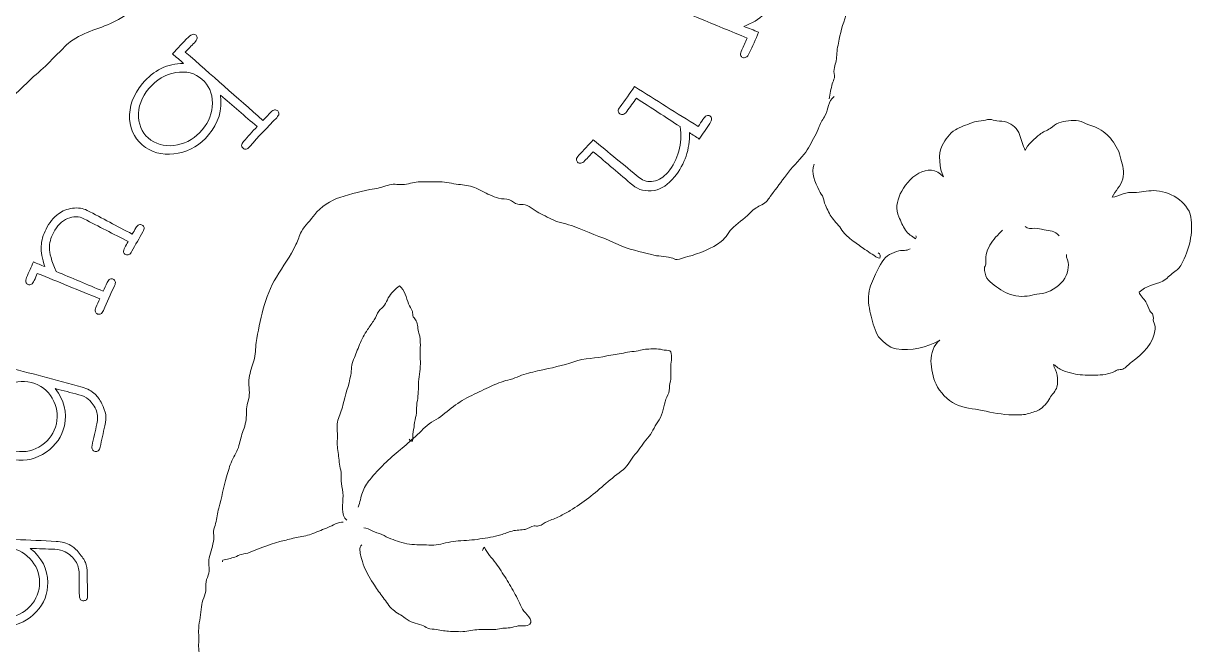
# Model space of a CAD drawing. Header units: millimetres. Extents: x 378.1 to 391.6, y -209.8 to -175.9.
# Drawn here: x 382.52 to 390.22, y -205.71 to -201.62 of the extents above; entities that cross this region are included whole.
import ezdxf

# ---------------------------------------------------------------- set-up
doc = ezdxf.new("R2010")
doc.units = ezdxf.units.MM
doc.header["$MEASUREMENT"] = 0
doc.layers.add('RightSide', color=7, linetype='Continuous', lineweight=0)

# ---------------------------------------------------------------- blocks, each defined once
blk = doc.blocks.new('Block_4')
at = {"layer": 'RightSide', "color": 18, "lineweight": 5, "true_color": 0x000000}
for points, knots in [([(386.6164, -201.3881), (386.7264, -201.4313), (386.8363, -201.4745), (386.9462, -201.5177), (386.895, -201.4231), (386.8845, -201.3351), (386.9147, -201.2463), (386.9405, -201.1704), (386.9868, -201.1128), (387.057, -201.0701), (387.1274, -201.0278), (387.2022, -201.0132), (387.2827, -201.0312), (387.3642, -201.0493), (387.4259, -201.0956), (387.4651, -201.1732), (387.504, -201.2512), (387.5093, -201.3358), (387.4796, -201.4239), (387.4434, -201.5306), (387.3685, -201.605), (387.2619, -201.6417), (387.2945, -201.6545), (387.327, -201.6673), (387.3596, -201.6801), (387.3399, -201.7265), (387.3193, -201.7728), (387.2976, -201.8186), (387.2911, -201.8325), (387.2839, -201.8416), (387.2763, -201.8455), (387.2688, -201.8496), (387.2615, -201.8497), (387.2546, -201.8467), (387.2473, -201.8433), (387.2429, -201.8379), (387.2411, -201.8297), (387.2397, -201.822), (387.2421, -201.811), (387.2487, -201.7972), (387.261, -201.7713), (387.2728, -201.7452), (387.2845, -201.7191), (387.0716, -201.6314), (386.8587, -201.5438), (386.6458, -201.4562), (386.6362, -201.4778), (386.6263, -201.4993), (386.6162, -201.5207), (386.6109, -201.532), (386.6046, -201.5391), (386.5976, -201.5421), (386.5904, -201.5448), (386.5833, -201.5448), (386.5761, -201.5414), (386.5691, -201.5383), (386.5644, -201.5334), (386.5622, -201.5263), (386.5599, -201.5194), (386.5615, -201.5103), (386.5667, -201.4991), (386.5841, -201.4624), (386.6006, -201.4254), (386.6164, -201.3881)], [0, 0, 0, 0, 1, 1, 1, 2, 2, 2, 3, 3, 3, 4, 4, 4, 5, 5, 5, 6, 6, 6, 7, 7, 7, 8, 8, 8, 9, 9, 9, 10, 10, 10, 11, 11, 11, 12, 12, 12, 13, 13, 13, 14, 14, 14, 15, 15, 15, 16, 16, 16, 17, 17, 17, 18, 18, 18, 19, 19, 19, 20, 20, 20, 21, 21, 21, 21]), ([(386.969, -202.3838), (386.9473, -202.3697), (386.9256, -202.3556), (386.9038, -202.3415), (386.9078, -202.4502), (386.8743, -202.5495), (386.8058, -202.6328), (386.7637, -202.684), (386.719, -202.7135), (386.6745, -202.7215), (386.6164, -202.7314), (386.5684, -202.7196), (386.5312, -202.6878), (386.4446, -202.6142), (386.358, -202.5405), (386.2714, -202.4669), (386.2532, -202.4867), (386.2347, -202.5064), (386.2159, -202.5259), (386.2059, -202.5362), (386.1969, -202.5419), (386.1888, -202.543), (386.1806, -202.5441), (386.1736, -202.5421), (386.1678, -202.5365), (386.162, -202.5314), (386.1599, -202.5249), (386.1604, -202.5173), (386.161, -202.5097), (386.1661, -202.5005), (386.176, -202.4903), (386.2083, -202.4569), (386.2397, -202.4229), (386.2702, -202.3885), (386.3719, -202.472), (386.4736, -202.5555), (386.5753, -202.639), (386.6019, -202.6611), (386.6328, -202.6685), (386.6683, -202.6618), (386.7038, -202.6548), (386.7351, -202.6351), (386.7616, -202.6032), (386.831, -202.5189), (386.8589, -202.4158), (386.8423, -202.3016), (386.7465, -202.2394), (386.6506, -202.1773), (386.5548, -202.1152), (386.5342, -202.1445), (386.5131, -202.1737), (386.4914, -202.2026), (386.4829, -202.214), (386.4747, -202.2203), (386.467, -202.2222), (386.4591, -202.224), (386.4522, -202.2228), (386.4455, -202.218), (386.4392, -202.2137), (386.436, -202.2077), (386.4355, -202.2), (386.435, -202.1923), (386.4389, -202.183), (386.4472, -202.172), (386.4801, -202.1281), (386.5118, -202.0836), (386.5422, -202.0387), (386.682, -202.1261), (386.8219, -202.2135), (386.9617, -202.3009), (386.972, -202.2856), (386.9822, -202.2703), (386.9923, -202.2549), (387.0006, -202.2418), (387.0091, -202.2337), (387.0167, -202.2305), (387.0248, -202.2273), (387.0318, -202.2279), (387.0389, -202.2319), (387.0452, -202.2357), (387.0491, -202.2416), (387.0497, -202.2501), (387.0505, -202.2586), (387.0464, -202.2691), (387.0378, -202.2824), (387.0155, -202.3165), (386.9925, -202.3502), (386.969, -202.3838)], [0, 0, 0, 0, 1, 1, 1, 2, 2, 2, 3, 3, 3, 4, 4, 4, 5, 5, 5, 6, 6, 6, 7, 7, 7, 8, 8, 8, 9, 9, 9, 10, 10, 10, 11, 11, 11, 12, 12, 12, 13, 13, 13, 14, 14, 14, 15, 15, 15, 16, 16, 16, 17, 17, 17, 18, 18, 18, 19, 19, 19, 20, 20, 20, 21, 21, 21, 22, 22, 22, 23, 23, 23, 24, 24, 24, 25, 25, 25, 26, 26, 26, 27, 27, 27, 28, 28, 28, 29, 29, 29, 29])]:
    blk.add_open_spline(points, degree=3, knots=knots, dxfattribs=at)
blk = doc.blocks.new('Block_5')
at = {"layer": 'RightSide', "color": 18, "lineweight": 5, "true_color": 0x000000}
for points, knots in [([(383.5741, -201.8854), (383.5498, -201.8645), (383.5254, -201.8436), (383.5011, -201.8227), (383.5353, -201.7859), (383.5701, -201.7496), (383.6056, -201.7135), (383.6167, -201.7021), (383.6268, -201.696), (383.635, -201.6946), (383.6433, -201.6932), (383.6506, -201.6952), (383.6564, -201.7007), (383.6617, -201.706), (383.6642, -201.7126), (383.6631, -201.7206), (383.6621, -201.7285), (383.6561, -201.7385), (383.6451, -201.7495), (383.6251, -201.7698), (383.6054, -201.7901), (383.5858, -201.8107), (383.756, -201.9607), (383.9263, -202.1108), (384.0965, -202.2609), (384.1135, -202.2431), (384.1307, -202.2254), (384.1481, -202.2078), (384.1576, -202.1978), (384.1661, -202.1927), (384.1738, -202.1919), (384.1816, -202.1912), (384.188, -202.1934), (384.194, -202.1988), (384.1996, -202.2039), (384.2022, -202.2104), (384.2018, -202.2177), (384.2014, -202.2253), (384.1967, -202.2336), (384.1871, -202.2433), (384.1258, -202.3055), (384.0668, -202.369), (384.0101, -202.4337), (384.0015, -202.4433), (383.9934, -202.4489), (383.9863, -202.4501), (383.9788, -202.4511), (383.9719, -202.4494), (383.9657, -202.4444), (383.9593, -202.4396), (383.9562, -202.4332), (383.9562, -202.426), (383.9561, -202.4188), (383.9602, -202.4102), (383.969, -202.4004), (383.9981, -202.3672), (384.0278, -202.3342), (384.0581, -202.3017), (383.9777, -202.2325), (383.8973, -202.1634), (383.8168, -202.0942), (383.8306, -202.1921), (383.8047, -202.2777), (383.7392, -202.3561), (383.6847, -202.4213), (383.6193, -202.4611), (383.5393, -202.4771), (383.4593, -202.4928), (383.3877, -202.4812), (383.3244, -202.4384), (383.2611, -202.3955), (383.2249, -202.334), (383.2193, -202.2523), (383.2143, -202.1709), (383.2421, -202.0915), (383.3038, -202.0178), (383.3765, -201.9311), (383.4688, -201.8861), (383.5741, -201.8854)], [0, 0, 0, 0, 1, 1, 1, 2, 2, 2, 3, 3, 3, 4, 4, 4, 5, 5, 5, 6, 6, 6, 7, 7, 7, 8, 8, 8, 9, 9, 9, 10, 10, 10, 11, 11, 11, 12, 12, 12, 13, 13, 13, 14, 14, 14, 15, 15, 15, 16, 16, 16, 17, 17, 17, 18, 18, 18, 19, 19, 19, 20, 20, 20, 21, 21, 21, 22, 22, 22, 23, 23, 23, 24, 24, 24, 25, 25, 25, 26, 26, 26, 26]), ([(383.6952, -201.9896), (383.649, -201.95), (383.592, -201.9346), (383.5232, -201.9462), (383.4542, -201.9575), (383.3946, -201.9929), (383.3457, -202.0512), (383.2969, -202.1096), (383.2743, -202.173), (383.2781, -202.2393), (383.2816, -202.3056), (383.3097, -202.3558), (383.3598, -202.3905), (383.41, -202.4253), (383.4678, -202.4351), (383.5334, -202.422), (383.5989, -202.4089), (383.6528, -202.3764), (383.6973, -202.3228), (383.7419, -202.2694), (383.7641, -202.2115), (383.7636, -202.1466), (383.7635, -202.0818), (383.7412, -202.0291), (383.6952, -201.9896)], [0, 0, 0, 0, 1, 1, 1, 2, 2, 2, 3, 3, 3, 4, 4, 4, 5, 5, 5, 6, 6, 6, 7, 7, 7, 8, 8, 8, 8]), ([(382.5862, -203.1927), (382.611, -203.2031), (382.6358, -203.2135), (382.6606, -203.224), (382.6432, -203.1715), (382.6355, -203.1263), (382.6371, -203.0896), (382.6387, -203.053), (382.6494, -203.0151), (382.6691, -202.9766), (382.6903, -202.9349), (382.7181, -202.9012), (382.7518, -202.8753), (382.7761, -202.8571), (382.8068, -202.8452), (382.8436, -202.8397), (382.8804, -202.8341), (382.9123, -202.839), (382.9396, -202.8533), (383.0385, -202.9055), (383.1374, -202.9577), (383.2363, -203.0099), (383.2441, -202.9962), (383.2519, -202.9826), (383.2598, -202.9691), (383.2665, -202.9578), (383.2734, -202.9508), (383.2806, -202.9479), (383.2881, -202.9455), (383.2949, -202.9461), (383.302, -202.9499), (383.3088, -202.9535), (383.3127, -202.9593), (383.3143, -202.9664), (383.3159, -202.9739), (383.3134, -202.9831), (383.3067, -202.9944), (383.2819, -203.0369), (383.2578, -203.0796), (383.2345, -203.1227), (383.2282, -203.1346), (383.2214, -203.1421), (383.2141, -203.1447), (383.2069, -203.1474), (383.1999, -203.1471), (383.193, -203.1437), (383.1858, -203.1402), (383.1813, -203.1347), (383.1795, -203.1276), (383.178, -203.1206), (383.1804, -203.1108), (383.1868, -203.0988), (383.1942, -203.0853), (383.2016, -203.0718), (383.2091, -203.0583), (383.1122, -203.0086), (383.0152, -202.9589), (382.9183, -202.9092), (382.8849, -202.8917), (382.8488, -202.8909), (382.811, -202.9066), (382.7728, -202.9222), (382.7413, -202.9536), (382.7175, -203.0003), (382.6994, -203.0359), (382.6907, -203.0699), (382.6909, -203.1019), (382.6912, -203.1339), (382.7052, -203.1858), (382.7356, -203.2555), (382.8386, -203.2988), (382.9416, -203.3421), (383.0446, -203.3854), (383.0531, -203.3665), (383.0618, -203.3477), (383.0706, -203.3289), (383.076, -203.3172), (383.0826, -203.3096), (383.0893, -203.3063), (383.0963, -203.3031), (383.1035, -203.3034), (383.1108, -203.3066), (383.1178, -203.3097), (383.1222, -203.3147), (383.1246, -203.3219), (383.1268, -203.3291), (383.1249, -203.3386), (383.1196, -203.3502), (383.0944, -203.4038), (383.0703, -203.4577), (383.0474, -203.5119), (383.0422, -203.5239), (383.0364, -203.5314), (383.0296, -203.5348), (383.0226, -203.538), (383.0156, -203.5384), (383.0085, -203.5357), (383.0009, -203.5331), (382.9962, -203.5279), (382.9935, -203.5209), (382.9913, -203.5141), (382.9925, -203.5046), (382.9976, -203.4924), (383.0057, -203.4734), (383.0139, -203.4545), (383.0222, -203.4355), (382.8853, -203.3798), (382.7484, -203.3241), (382.6116, -203.2683), (382.6048, -203.2838), (382.598, -203.2993), (382.5914, -203.3148), (382.586, -203.3278), (382.5793, -203.3365), (382.5724, -203.3402), (382.5653, -203.3442), (382.5579, -203.3443), (382.5504, -203.3417), (382.5433, -203.339), (382.5386, -203.3337), (382.5362, -203.3261), (382.5338, -203.3187), (382.5356, -203.3079), (382.5412, -203.2949), (382.5558, -203.2607), (382.5708, -203.2266), (382.5862, -203.1927)], [0, 0, 0, 0, 1, 1, 1, 2, 2, 2, 3, 3, 3, 4, 4, 4, 5, 5, 5, 6, 6, 6, 7, 7, 7, 8, 8, 8, 9, 9, 9, 10, 10, 10, 11, 11, 11, 12, 12, 12, 13, 13, 13, 14, 14, 14, 15, 15, 15, 16, 16, 16, 17, 17, 17, 18, 18, 18, 19, 19, 19, 20, 20, 20, 21, 21, 21, 22, 22, 22, 23, 23, 23, 24, 24, 24, 25, 25, 25, 26, 26, 26, 27, 27, 27, 28, 28, 28, 29, 29, 29, 30, 30, 30, 31, 31, 31, 32, 32, 32, 33, 33, 33, 34, 34, 34, 35, 35, 35, 36, 36, 36, 37, 37, 37, 38, 38, 38, 39, 39, 39, 40, 40, 40, 41, 41, 41, 42, 42, 42, 42]), ([(382.4166, -203.9463), (382.3849, -203.9381), (382.3532, -203.93), (382.3214, -203.9218), (382.3339, -203.8768), (382.347, -203.8319), (382.3608, -203.7872), (382.365, -203.7737), (382.3705, -203.7646), (382.3773, -203.7601), (382.384, -203.7556), (382.3912, -203.7545), (382.399, -203.7568), (382.4063, -203.759), (382.4115, -203.7637), (382.4146, -203.771), (382.4177, -203.7785), (382.4171, -203.7886), (382.4129, -203.8021), (382.4051, -203.8275), (382.3975, -203.8529), (382.3901, -203.8784), (382.5623, -203.9249), (382.7346, -203.9713), (382.9068, -204.0179), (382.9413, -204.027), (382.9699, -204.0428), (382.993, -204.0643), (383.0083, -204.0785), (383.0224, -204.0994), (383.036, -204.1263), (383.0495, -204.1532), (383.058, -204.1766), (383.0616, -204.1966), (383.0651, -204.2167), (383.0633, -204.2413), (383.0562, -204.2716), (383.0451, -204.3182), (383.0348, -204.3648), (383.0253, -204.4117), (383.0228, -204.4235), (383.0188, -204.4316), (383.0131, -204.4358), (383.007, -204.4399), (383.0004, -204.4414), (382.9923, -204.44), (382.9844, -204.4383), (382.9785, -204.4349), (382.9743, -204.4287), (382.9703, -204.4225), (382.9694, -204.4138), (382.9719, -204.4016), (382.9818, -204.3537), (382.9926, -204.3059), (383.0043, -204.2582), (383.0112, -204.229), (383.01, -204.2007), (383.0004, -204.1734), (382.9905, -204.146), (382.9732, -204.1208), (382.9473, -204.0974), (382.9323, -204.0841), (382.9117, -204.0739), (382.8849, -204.0671), (382.833, -204.0538), (382.7811, -204.0403), (382.7292, -204.027), (382.7895, -204.1036), (382.8091, -204.1838), (382.7894, -204.2719), (382.7734, -204.3436), (382.7345, -204.4002), (382.6708, -204.4445), (382.6074, -204.4886), (382.5378, -204.5063), (382.4615, -204.4949), (382.3852, -204.4835), (382.3246, -204.4456), (382.2811, -204.379), (382.2377, -204.3124), (382.2245, -204.2376), (382.2425, -204.1575), (382.2649, -204.0588), (382.3241, -203.9874), (382.4166, -203.9463)], [0, 0, 0, 0, 1, 1, 1, 2, 2, 2, 3, 3, 3, 4, 4, 4, 5, 5, 5, 6, 6, 6, 7, 7, 7, 8, 8, 8, 9, 9, 9, 10, 10, 10, 11, 11, 11, 12, 12, 12, 13, 13, 13, 14, 14, 14, 15, 15, 15, 16, 16, 16, 17, 17, 17, 18, 18, 18, 19, 19, 19, 20, 20, 20, 21, 21, 21, 22, 22, 22, 23, 23, 23, 24, 24, 24, 25, 25, 25, 26, 26, 26, 27, 27, 27, 28, 28, 28, 28]), ([(382.5729, -203.9866), (382.5119, -203.9708), (382.4542, -203.9799), (382.4, -204.0151), (382.3458, -204.0504), (382.3109, -204.1013), (382.2963, -204.1659), (382.2817, -204.2303), (382.2919, -204.2904), (382.3261, -204.3439), (382.3606, -204.3976), (382.4092, -204.4284), (382.471, -204.4386), (382.5333, -204.4487), (382.5896, -204.4351), (382.6406, -204.3994), (382.6918, -204.364), (382.7237, -204.3174), (382.7369, -204.2582), (382.7502, -204.199), (382.7416, -204.1442), (382.7103, -204.0907), (382.6794, -204.0377), (382.6339, -204.0024), (382.5729, -203.9866)], [0, 0, 0, 0, 1, 1, 1, 2, 2, 2, 3, 3, 3, 4, 4, 4, 5, 5, 5, 6, 6, 6, 7, 7, 7, 8, 8, 8, 8]), ([(382.2419, -205.0676), (382.2091, -205.0664), (382.1763, -205.0652), (382.1435, -205.064), (382.1453, -205.0178), (382.1477, -204.9716), (382.1508, -204.9254), (382.1517, -204.9114), (382.1551, -204.9016), (382.1605, -204.8957), (382.1661, -204.89), (382.1729, -204.8872), (382.181, -204.8879), (382.1886, -204.8885), (382.1947, -204.8919), (382.1995, -204.8983), (382.2041, -204.9048), (382.206, -204.9149), (382.2051, -204.9287), (382.2033, -204.955), (382.2018, -204.9812), (382.2004, -205.0074), (382.3791, -205.0158), (382.5577, -205.0242), (382.7364, -205.0326), (382.7721, -205.0344), (382.8037, -205.0433), (382.8311, -205.0592), (382.8493, -205.0698), (382.8681, -205.0867), (382.8873, -205.1101), (382.9067, -205.1331), (382.9204, -205.1542), (382.9285, -205.1727), (382.9367, -205.1914), (382.9408, -205.2159), (382.9405, -205.2467), (382.9404, -205.2942), (382.9411, -205.3418), (382.9426, -205.3893), (382.943, -205.4012), (382.9408, -205.41), (382.9362, -205.4153), (382.9312, -205.4206), (382.9249, -205.4236), (382.917, -205.4238), (382.9088, -205.4243), (382.902, -205.4219), (382.8968, -205.4167), (382.8914, -205.4115), (382.8887, -205.403), (382.8883, -205.3909), (382.887, -205.3421), (382.8864, -205.2935), (382.8868, -205.2448), (382.8869, -205.215), (382.879, -205.1878), (382.8634, -205.1633), (382.8478, -205.1386), (382.8248, -205.118), (382.7942, -205.101), (382.7767, -205.0914), (382.754, -205.086), (382.7263, -205.0849), (382.6727, -205.083), (382.619, -205.0811), (382.5653, -205.0791), (382.6419, -205.1404), (382.6794, -205.2141), (382.6805, -205.3038), (382.6813, -205.3767), (382.6564, -205.4404), (382.6045, -205.4969), (382.5527, -205.5536), (382.489, -205.5855), (382.412, -205.5906), (382.335, -205.5958), (382.267, -205.5719), (382.2094, -205.5164), (382.1519, -205.4608), (382.122, -205.3912), (382.1209, -205.3094), (382.12, -205.2086), (382.1612, -205.1269), (382.2419, -205.0676)], [0, 0, 0, 0, 1, 1, 1, 2, 2, 2, 3, 3, 3, 4, 4, 4, 5, 5, 5, 6, 6, 6, 7, 7, 7, 8, 8, 8, 9, 9, 9, 10, 10, 10, 11, 11, 11, 12, 12, 12, 13, 13, 13, 14, 14, 14, 15, 15, 15, 16, 16, 16, 17, 17, 17, 18, 18, 18, 19, 19, 19, 20, 20, 20, 21, 21, 21, 22, 22, 22, 23, 23, 23, 24, 24, 24, 25, 25, 25, 26, 26, 26, 27, 27, 27, 28, 28, 28, 28]), ([(382.4036, -205.0733), (382.3407, -205.0711), (382.2864, -205.0919), (382.2417, -205.1378), (382.1972, -205.1837), (382.1746, -205.2401), (382.1753, -205.3061), (382.1759, -205.3719), (382.1997, -205.4279), (382.2453, -205.4727), (382.2913, -205.5174), (382.3459, -205.5372), (382.4083, -205.5338), (382.4712, -205.5302), (382.5234, -205.5051), (382.5647, -205.4595), (382.6067, -205.4139), (382.6267, -205.3621), (382.6261, -205.3018), (382.6255, -205.2416), (382.6045, -205.1899), (382.5616, -205.145), (382.5192, -205.1001), (382.4668, -205.0757), (382.4036, -205.0733)], [0, 0, 0, 0, 1, 1, 1, 2, 2, 2, 3, 3, 3, 4, 4, 4, 5, 5, 5, 6, 6, 6, 7, 7, 7, 8, 8, 8, 8])]:
    blk.add_open_spline(points, degree=3, knots=knots, dxfattribs=at)

msp = doc.modelspace()

# ---------------------------------------------------------------- linework, layer by layer
at = {"layer": 'RightSide', "color": 18, "lineweight": 13, "true_color": 0x000000}
msp.add_lwpolyline([(383.8305, -205.1789)], dxfattribs=at)
for points, knots in [([(387.824, -202.1196), (387.8279, -202.0895), (387.8363, -202.0497), (387.8442, -202.0195), (387.8479, -202.0054), (387.8552, -201.9947), (387.8578, -201.9797), (387.8608, -201.962), (387.853, -201.9427), (387.8563, -201.9248), (387.8625, -201.891), (387.8728, -201.8677), (387.8737, -201.8316), (387.8745, -201.797), (387.8835, -201.7607), (387.8897, -201.7264), (387.9005, -201.6673), (387.922, -201.6069), (387.9418, -201.5489), (387.962, -201.4898), (387.9484, -201.4326), (387.96, -201.3718), (387.9713, -201.3129), (387.9854, -201.2502), (388.0059, -201.1932), (388.0278, -201.1325), (388.0556, -201.0665), (388.0705, -201.004), (388.0778, -200.9734), (388.0797, -200.9432), (388.0891, -200.9121), (388.098, -200.8825), (388.1049, -200.8489), (388.1055, -200.8169), (388.1068, -200.7539), (388.0907, -200.6749), (388.1043, -200.6139), (388.1125, -200.5771), (388.1221, -200.5538), (388.1216, -200.5147), (388.1212, -200.4803), (388.1188, -200.4455), (388.1254, -200.4118), (388.133, -200.3729), (388.1384, -200.3432), (388.1382, -200.302), (388.1381, -200.2673), (388.1347, -200.2317), (388.1419, -200.1977), (388.1709, -200.0605), (388.2095, -199.9237), (388.2338, -199.7871), (388.2423, -199.7391), (388.2451, -199.672), (388.2383, -199.6235), (388.2339, -199.5921), (388.2248, -199.5546), (388.2173, -199.5238), (388.2085, -199.4877), (388.2096, -199.4529), (388.203, -199.4159), (388.1918, -199.3536), (388.1701, -199.288), (388.1713, -199.2225), (388.1725, -199.1546), (388.1537, -199.091), (388.1547, -199.0236), (388.1557, -198.9579), (388.137, -198.8914), (388.1222, -198.8289), (388.1068, -198.7643), (388.0872, -198.6934), (388.0556, -198.6341), (388.0245, -198.5759), (388.0059, -198.5158), (387.9811, -198.4554), (387.9505, -198.3808), (387.9086, -198.3196), (387.8691, -198.2501), (387.8398, -198.1985), (387.8234, -198.1414), (387.7951, -198.0884), (387.7604, -198.0236), (387.7135, -197.9662), (387.6671, -197.9095), (387.6174, -197.8488), (387.5667, -197.7932), (387.509, -197.7365), (387.4793, -197.7074), (387.4584, -197.6666), (387.4272, -197.6411), (387.3994, -197.6183), (387.3709, -197.5987), (387.3445, -197.5721), (387.3149, -197.5423), (387.2858, -197.5158), (387.2535, -197.489), (387.2219, -197.4629), (387.1885, -197.4488), (387.159, -197.4196), (387.1333, -197.3943), (387.1094, -197.3806), (387.0799, -197.3621), (387.0391, -197.3366), (387.0065, -197.2981), (386.9638, -197.2736), (386.9116, -197.2437), (386.8527, -197.2364), (386.7979, -197.2129), (386.7335, -197.1853), (386.6706, -197.1919), (386.6003, -197.1918), (386.5412, -197.1916), (386.492, -197.1995), (386.4358, -197.2119), (386.3697, -197.2265), (386.3055, -197.2297), (386.2402, -197.2534), (386.173, -197.2777), (386.1158, -197.3174), (386.0555, -197.353), (386.0271, -197.3697), (385.9915, -197.3772), (385.9635, -197.3918), (385.9317, -197.4084), (385.9039, -197.4338), (385.8727, -197.4527), (385.8361, -197.4749), (385.7942, -197.4898), (385.7561, -197.506), (385.7264, -197.5186), (385.699, -197.5415), (385.6706, -197.5588), (385.6259, -197.5859), (385.5865, -197.6213), (385.5416, -197.6506), (385.5093, -197.6717), (385.478, -197.6858), (385.4423, -197.7002), (385.3705, -197.7293), (385.2913, -197.776), (385.2149, -197.7875), (385.1721, -197.794), (385.1387, -197.814), (385.0951, -197.8201), (385.0532, -197.8259), (385.0255, -197.831), (384.9826, -197.8242), (384.9103, -197.8128), (384.8361, -197.8138), (384.7639, -197.804), (384.7382, -197.8005), (384.7395, -197.7982), (384.716, -197.787), (384.6936, -197.7763), (384.67, -197.777), (384.6482, -197.7673), (384.6174, -197.7537), (384.5751, -197.7189), (384.5512, -197.6964), (384.5203, -197.6674), (384.4936, -197.6228), (384.4668, -197.5891), (384.442, -197.558), (384.4191, -197.5163), (384.4024, -197.4813), (384.3879, -197.4509), (384.3792, -197.4061), (384.3717, -197.3733), (384.3649, -197.3438), (384.3789, -197.3011), (384.3551, -197.2794), (384.349, -197.2878), (384.3478, -197.2971), (384.3514, -197.3075)], [0, 0, 0, 0, 1, 1, 1, 2, 2, 2, 3, 3, 3, 4, 4, 4, 5, 5, 5, 6, 6, 6, 7, 7, 7, 8, 8, 8, 9, 9, 9, 10, 10, 10, 11, 11, 11, 12, 12, 12, 13, 13, 13, 14, 14, 14, 15, 15, 15, 16, 16, 16, 17, 17, 17, 18, 18, 18, 19, 19, 19, 20, 20, 20, 21, 21, 21, 22, 22, 22, 23, 23, 23, 24, 24, 24, 25, 25, 25, 26, 26, 26, 27, 27, 27, 28, 28, 28, 29, 29, 29, 30, 30, 30, 31, 31, 31, 32, 32, 32, 33, 33, 33, 34, 34, 34, 35, 35, 35, 36, 36, 36, 37, 37, 37, 38, 38, 38, 39, 39, 39, 40, 40, 40, 41, 41, 41, 42, 42, 42, 43, 43, 43, 44, 44, 44, 45, 45, 45, 46, 46, 46, 47, 47, 47, 48, 48, 48, 49, 49, 49, 50, 50, 50, 51, 51, 51, 52, 52, 52, 53, 53, 53, 54, 54, 54, 55, 55, 55, 56, 56, 56, 57, 57, 57, 58, 58, 58, 58]), ([(381.3418, -205.3773), (381.2911, -205.3418), (381.3093, -205.2919), (381.3215, -205.245), (381.3268, -205.225), (381.3246, -205.2078), (381.325, -205.1871), (381.3256, -205.1615), (381.3357, -205.1448), (381.3403, -205.121), (381.3441, -205.1018), (381.3375, -205.082), (381.3409, -205.063), (381.3452, -205.039), (381.3577, -205.0229), (381.3587, -204.9969), (381.3608, -204.9453), (381.3807, -204.899), (381.3909, -204.849), (381.401, -204.7998), (381.4159, -204.7513), (381.4285, -204.7029), (381.4401, -204.6584), (381.4444, -204.6104), (381.457, -204.567), (381.4841, -204.4743), (381.4846, -204.3735), (381.49, -204.2762), (381.4915, -204.2488), (381.5032, -204.2294), (381.508, -204.2037), (381.5125, -204.1794), (381.5025, -204.1525), (381.5065, -204.1282), (381.5139, -204.0833), (381.5386, -204.048), (381.553, -204.0056), (381.5679, -203.9621), (381.5749, -203.9132), (381.5858, -203.8688), (381.5887, -203.8572), (381.5873, -203.8441), (381.5912, -203.8327), (381.5961, -203.8183), (381.6072, -203.8104), (381.6132, -203.7965), (381.6244, -203.7706), (381.6246, -203.7417), (381.631, -203.714), (381.6419, -203.6667), (381.6618, -203.6218), (381.6729, -203.5753), (381.6786, -203.5514), (381.6789, -203.5263), (381.6868, -203.5018), (381.6959, -203.4736), (381.7108, -203.4534), (381.7227, -203.426), (381.7421, -203.3813), (381.7537, -203.3311), (381.7699, -203.2853), (381.7868, -203.2372), (381.8095, -203.1934), (381.8249, -203.1449), (381.8392, -203.1), (381.8616, -203.0545), (381.8833, -203.0125), (381.9087, -202.9634), (381.9122, -202.917), (381.9454, -202.8708), (381.9648, -202.8438), (381.9689, -202.8122), (381.9862, -202.7844), (381.9998, -202.7625), (382.0172, -202.7449), (382.03, -202.722), (382.0456, -202.6942), (382.0534, -202.6642), (382.0685, -202.6363), (382.0875, -202.6013), (382.1163, -202.5712), (382.1364, -202.5367), (382.163, -202.4909), (382.1847, -202.4433), (382.2173, -202.4011), (382.2345, -202.3789), (382.2502, -202.3635), (382.2641, -202.3383), (382.2784, -202.3122), (382.3, -202.294), (382.3142, -202.2684), (382.3426, -202.2174), (382.3771, -202.1759), (382.4207, -202.1322), (382.4662, -202.0866), (382.5118, -202.0457), (382.5567, -202.0016), (382.5967, -201.9624), (382.6411, -201.9281), (382.6812, -201.8881), (382.7031, -201.8663), (382.7237, -201.8415), (382.7473, -201.8215), (382.7716, -201.801), (382.79, -201.7743), (382.8136, -201.7545), (382.9008, -201.6812), (383.0125, -201.6629), (383.1113, -201.6134), (383.2955, -201.5211), (383.4606, -201.4028), (383.6577, -201.3425), (383.7094, -201.3266), (383.7514, -201.3124), (383.8061, -201.3098), (383.8309, -201.3086), (383.8479, -201.2927), (383.871, -201.2911), (383.8966, -201.2893), (383.9268, -201.3085), (383.954, -201.3097), (384.0564, -201.3143), (384.1679, -201.2934), (384.2687, -201.3106), (384.3253, -201.3203), (384.3597, -201.3729), (384.4107, -201.3906), (384.4585, -201.4072), (384.5104, -201.4142), (384.5579, -201.4329), (384.6094, -201.4532), (384.6609, -201.4697), (384.7152, -201.483), (384.7646, -201.495), (384.8094, -201.519), (384.8612, -201.5049), (384.8621, -201.5004), (384.8631, -201.4958), (384.864, -201.4912)], [0, 0, 0, 0, 1, 1, 1, 2, 2, 2, 3, 3, 3, 4, 4, 4, 5, 5, 5, 6, 6, 6, 7, 7, 7, 8, 8, 8, 9, 9, 9, 10, 10, 10, 11, 11, 11, 12, 12, 12, 13, 13, 13, 14, 14, 14, 15, 15, 15, 16, 16, 16, 17, 17, 17, 18, 18, 18, 19, 19, 19, 20, 20, 20, 21, 21, 21, 22, 22, 22, 23, 23, 23, 24, 24, 24, 25, 25, 25, 26, 26, 26, 27, 27, 27, 28, 28, 28, 29, 29, 29, 30, 30, 30, 31, 31, 31, 32, 32, 32, 33, 33, 33, 34, 34, 34, 35, 35, 35, 36, 36, 36, 37, 37, 37, 38, 38, 38, 39, 39, 39, 40, 40, 40, 41, 41, 41, 42, 42, 42, 43, 43, 43, 44, 44, 44, 45, 45, 45, 46, 46, 46, 46]), ([(384.5994, -207.9735), (384.5251, -207.9345), (384.4785, -207.8417), (384.435, -207.7714), (384.4151, -207.7393), (384.3911, -207.7064), (384.3688, -207.6763), (384.3556, -207.6583), (384.3388, -207.6467), (384.3278, -207.6263), (384.3165, -207.6051), (384.3116, -207.5805), (384.2985, -207.5602), (384.2794, -207.5306), (384.2519, -207.507), (384.232, -207.4778), (384.2096, -207.4451), (384.1875, -207.4077), (384.1617, -207.3778), (384.1296, -207.3405), (384.0966, -207.3098), (384.0694, -207.2661), (384.049, -207.2334), (384.0293, -207.1958), (384.0161, -207.1596), (383.9927, -207.0948), (383.9752, -207.0293), (383.95, -206.9648), (383.9369, -206.9315), (383.9333, -206.898), (383.9173, -206.8652), (383.9001, -206.83), (383.8971, -206.8012), (383.8856, -206.7667), (383.8774, -206.7424), (383.86, -206.7326), (383.8544, -206.7039), (383.8518, -206.6905), (383.8495, -206.6723), (383.847, -206.6587), (383.8409, -206.6242), (383.828, -206.5904), (383.8218, -206.5551), (383.8099, -206.4879), (383.794, -206.4195), (383.7767, -206.3534), (383.7661, -206.3131), (383.7618, -206.2749), (383.7437, -206.2363), (383.7263, -206.1994), (383.7317, -206.1746), (383.7239, -206.1371), (383.717, -206.1036), (383.7071, -206.0833), (383.7067, -206.0476), (383.7061, -206.0034), (383.6892, -205.9669), (383.6898, -205.923), (383.6902, -205.8925), (383.6963, -205.8536), (383.6908, -205.8237), (383.6842, -205.788), (383.6731, -205.764), (383.6735, -205.7246), (383.6738, -205.6904), (383.6737, -205.6562), (383.6735, -205.6221), (383.6731, -205.5718), (383.6877, -205.5299), (383.6899, -205.4811), (383.692, -205.4356), (383.7102, -205.4032), (383.7197, -205.3604), (383.7244, -205.339), (383.7183, -205.3193), (383.7221, -205.2982), (383.7259, -205.277), (383.7364, -205.2626), (383.7404, -205.2414), (383.7464, -205.209), (383.7364, -205.1751), (383.7432, -205.1421), (383.7518, -205.1007), (383.7686, -205.06), (383.7735, -205.018), (383.7754, -205.0012), (383.7713, -204.984), (383.7722, -204.9672), (383.7734, -204.9433), (383.78, -204.9362), (383.7855, -204.9147), (383.7941, -204.8815), (383.7967, -204.8483), (383.8062, -204.8146), (383.8255, -204.7459), (383.8363, -204.6749), (383.8574, -204.6069), (383.8689, -204.5698), (383.8768, -204.537), (383.8926, -204.5017), (383.907, -204.4694), (383.9296, -204.4345), (383.9388, -204.4021), (383.9485, -204.3679), (383.9538, -204.3369), (383.9674, -204.302), (383.982, -204.2642), (383.9884, -204.2275), (383.9876, -204.1871), (383.9867, -204.1464), (383.9976, -204.1215), (384.005, -204.0842), (384.0132, -204.0428), (383.9979, -203.997), (384.0056, -203.955), (384.0121, -203.919), (384.0263, -203.8778), (384.0372, -203.843), (384.0503, -203.8014), (384.0462, -203.7658), (384.0529, -203.7237), (384.0755, -203.5801), (384.1072, -203.419), (384.1856, -203.2932), (384.2283, -203.2247), (384.2768, -203.1534), (384.3141, -203.0788), (384.3285, -203.0499), (384.3351, -203.0204), (384.3502, -202.9924), (384.3722, -202.9514), (384.4114, -202.9178), (384.4378, -202.8804), (384.4721, -202.8316), (384.5461, -202.7856), (384.6032, -202.7682), (384.6802, -202.7447), (384.751, -202.7246), (384.8301, -202.7113), (384.8635, -202.7056), (384.8973, -202.6942), (384.9293, -202.6855), (384.9628, -202.6765), (384.995, -202.6868), (385.0285, -202.6827), (385.0657, -202.6782), (385.0942, -202.6649), (385.1322, -202.6654), (385.1751, -202.6659), (385.218, -202.6657), (385.2609, -202.6654), (385.3054, -202.665), (385.3404, -202.6782), (385.3835, -202.6823), (385.4174, -202.6855), (385.4556, -202.6894), (385.4883, -202.7017), (385.5231, -202.7147), (385.556, -202.7378), (385.5912, -202.7521), (385.6095, -202.7595), (385.6288, -202.7683), (385.6479, -202.7734), (385.6717, -202.7798), (385.6967, -202.7763), (385.7199, -202.7838), (385.7404, -202.7905), (385.7516, -202.8086), (385.7737, -202.8132), (385.7909, -202.8168), (385.806, -202.8114), (385.8231, -202.817), (385.8572, -202.8282), (385.8924, -202.8607), (385.9264, -202.8766), (385.9606, -202.8926), (386.0031, -202.9188), (386.0379, -202.9285), (386.0853, -202.9416), (386.1333, -202.9526), (386.1789, -202.9731), (386.2644, -203.0115), (386.3519, -203.0376), (386.4346, -203.0787), (386.5009, -203.1116), (386.582, -203.1244), (386.6536, -203.1449), (386.697, -203.1573), (386.7409, -203.1533), (386.7831, -203.165), (386.8003, -203.1698), (386.8053, -203.1774), (386.8234, -203.1771), (386.8402, -203.1769), (386.8768, -203.1618), (386.8943, -203.1573), (386.9683, -203.1384), (387.0526, -203.1039), (387.1137, -203.0585), (387.1474, -203.0335), (387.1616, -202.9914), (387.1949, -202.963), (387.2364, -202.9274), (387.2765, -202.8993), (387.3147, -202.8597), (387.3422, -202.8312), (387.3602, -202.8289), (387.3908, -202.8105), (387.4205, -202.7926), (387.4224, -202.7792), (387.4436, -202.7516), (387.4771, -202.708), (387.5089, -202.6637), (387.5421, -202.6198), (387.5778, -202.5725), (387.6208, -202.5286), (387.6591, -202.4834), (387.6892, -202.4478), (387.7057, -202.4048), (387.7289, -202.364), (387.7406, -202.3434), (387.7496, -202.3234), (387.758, -202.302), (387.7695, -202.2726), (387.7825, -202.2541), (387.7983, -202.2266), (387.8224, -202.1848), (387.8136, -202.1368), (387.8571, -202.1031)], [0, 0, 0, 0, 1, 1, 1, 2, 2, 2, 3, 3, 3, 4, 4, 4, 5, 5, 5, 6, 6, 6, 7, 7, 7, 8, 8, 8, 9, 9, 9, 10, 10, 10, 11, 11, 11, 12, 12, 12, 13, 13, 13, 14, 14, 14, 15, 15, 15, 16, 16, 16, 17, 17, 17, 18, 18, 18, 19, 19, 19, 20, 20, 20, 21, 21, 21, 22, 22, 22, 23, 23, 23, 24, 24, 24, 25, 25, 25, 26, 26, 26, 27, 27, 27, 28, 28, 28, 29, 29, 29, 30, 30, 30, 31, 31, 31, 32, 32, 32, 33, 33, 33, 34, 34, 34, 35, 35, 35, 36, 36, 36, 37, 37, 37, 38, 38, 38, 39, 39, 39, 40, 40, 40, 41, 41, 41, 42, 42, 42, 43, 43, 43, 44, 44, 44, 45, 45, 45, 46, 46, 46, 47, 47, 47, 48, 48, 48, 49, 49, 49, 50, 50, 50, 51, 51, 51, 52, 52, 52, 53, 53, 53, 54, 54, 54, 55, 55, 55, 56, 56, 56, 57, 57, 57, 58, 58, 58, 59, 59, 59, 60, 60, 60, 61, 61, 61, 62, 62, 62, 63, 63, 63, 64, 64, 64, 65, 65, 65, 66, 66, 66, 67, 67, 67, 68, 68, 68, 69, 69, 69, 70, 70, 70, 71, 71, 71, 72, 72, 72, 73, 73, 73, 74, 74, 74, 75, 75, 75, 76, 76, 76, 76]), ([(388.3573, -203.1077), (388.3266, -203.1216), (388.3131, -203.1142), (388.2829, -203.1195), (388.263, -203.123), (388.2388, -203.1366), (388.2206, -203.1446), (388.1854, -203.1601), (388.155, -203.2206), (388.1372, -203.2565), (388.1161, -203.2993), (388.0979, -203.3376), (388.0873, -203.3833), (388.0758, -203.4322), (388.0856, -203.4872), (388.0957, -203.5345), (388.1049, -203.5773), (388.1194, -203.6305), (388.1397, -203.6709), (388.1577, -203.7066), (388.224, -203.7596), (388.2643, -203.7656), (388.3611, -203.78), (388.4685, -203.7567), (388.5517, -203.7073), (388.5126, -203.741), (388.4921, -203.795), (388.4937, -203.8455), (388.4953, -203.8953), (388.5068, -203.9522), (388.5276, -203.9979), (388.5511, -204.0495), (388.6041, -204.1043), (388.655, -204.1294), (388.7106, -204.1569), (388.7719, -204.1586), (388.8317, -204.1712), (388.8976, -204.1852), (388.9632, -204.1993), (389.0305, -204.1991), (389.0626, -204.199), (389.0959, -204.2032), (389.1268, -204.1933), (389.1505, -204.1858), (389.185, -204.1788), (389.2058, -204.1675), (389.2327, -204.1528), (389.2601, -204.116), (389.2758, -204.0902), (389.2895, -204.0677), (389.3154, -204.0408), (389.3229, -204.0164), (389.3298, -203.9941), (389.3265, -203.9622), (389.325, -203.9387), (389.3234, -203.9118), (389.3035, -203.8932), (389.3012, -203.8679), (389.3241, -203.8832), (389.3345, -203.8978), (389.3618, -203.9077), (389.3847, -203.916), (389.4054, -203.9222), (389.4289, -203.9277), (389.4723, -203.9379), (389.5115, -203.9386), (389.557, -203.9386), (389.6045, -203.9386), (389.6448, -203.9362), (389.6896, -203.9204), (389.7007, -203.9164), (389.7098, -203.9079), (389.7209, -203.9041), (389.7318, -203.9005), (389.7455, -203.9035), (389.7561, -203.8993), (389.7778, -203.8905), (389.7956, -203.8654), (389.8145, -203.8518), (389.8865, -203.8001), (389.9616, -203.727), (389.9702, -203.6348), (389.9721, -203.6145), (389.962, -203.6026), (389.9584, -203.5841), (389.9556, -203.5699), (389.9601, -203.5553), (389.9551, -203.5414), (389.9518, -203.5322), (389.9398, -203.5234), (389.9352, -203.5142), (389.9248, -203.4938), (389.92, -203.4746), (389.9076, -203.455), (389.8965, -203.4374), (389.868, -203.4118), (389.8645, -203.393), (389.9068, -203.3498), (389.9676, -203.3436), (390.0194, -203.3186), (390.0487, -203.3045), (390.0646, -203.2808), (390.0909, -203.262), (390.1151, -203.2447), (390.129, -203.2337), (390.1437, -203.2068), (390.1933, -203.1168), (390.2226, -202.9997), (390.2042, -202.8972), (390.1854, -202.7925), (390.0593, -202.7231), (389.96, -202.7232), (389.9147, -202.7233), (389.8753, -202.7359), (389.8305, -202.7356), (389.8015, -202.7354), (389.7852, -202.7357), (389.7588, -202.745), (389.737, -202.7526), (389.71, -202.7653), (389.6875, -202.7657), (389.7061, -202.7247), (389.7436, -202.6915), (389.7563, -202.6461), (389.7685, -202.6023), (389.7565, -202.5564), (389.743, -202.5154), (389.7355, -202.4927), (389.7341, -202.4708), (389.7222, -202.45), (389.712, -202.432), (389.6975, -202.4084), (389.685, -202.3911), (389.6601, -202.3563), (389.6237, -202.3284), (389.5852, -202.3091), (389.5676, -202.3003), (389.551, -202.2954), (389.5328, -202.2894), (389.5095, -202.2818), (389.4887, -202.267), (389.4642, -202.2634), (389.4261, -202.2577), (389.372, -202.2656), (389.3364, -202.2761), (389.314, -202.2827), (389.2983, -202.3012), (389.2785, -202.3143), (389.256, -202.329), (389.2306, -202.3363), (389.2101, -202.3532), (389.1817, -202.3767), (389.1259, -202.4239), (389.1136, -202.4593), (389.1004, -202.4238), (389.0876, -202.3894), (389.077, -202.3539), (389.0654, -202.3154), (389.0305, -202.2867), (388.9929, -202.2731), (388.9691, -202.2645), (388.9523, -202.2661), (388.9275, -202.2646), (388.9119, -202.2637), (388.8956, -202.2544), (388.8813, -202.254), (388.8612, -202.2534), (388.8442, -202.263), (388.824, -202.2647), (388.7992, -202.2668), (388.7873, -202.2665), (388.7632, -202.2764), (388.7281, -202.2909), (388.6867, -202.3029), (388.655, -202.3227), (388.6131, -202.3488), (388.5908, -202.3835), (388.5676, -202.4255), (388.5388, -202.4778), (388.5502, -202.5802), (388.5759, -202.6326), (388.4808, -202.5213), (388.3336, -202.6436), (388.292, -202.7455), (388.2712, -202.7965), (388.2578, -202.8442), (388.2826, -202.8968), (388.2964, -202.926), (388.3076, -202.9565), (388.3259, -202.9837), (388.344, -203.0106), (388.367, -203.0228), (388.3927, -203.0416), (388.3966, -203.0353), (388.3972, -203.0284), (388.3946, -203.0209)], [0, 0, 0, 0, 1, 1, 1, 2, 2, 2, 3, 3, 3, 4, 4, 4, 5, 5, 5, 6, 6, 6, 7, 7, 7, 8, 8, 8, 9, 9, 9, 10, 10, 10, 11, 11, 11, 12, 12, 12, 13, 13, 13, 14, 14, 14, 15, 15, 15, 16, 16, 16, 17, 17, 17, 18, 18, 18, 19, 19, 19, 20, 20, 20, 21, 21, 21, 22, 22, 22, 23, 23, 23, 24, 24, 24, 25, 25, 25, 26, 26, 26, 27, 27, 27, 28, 28, 28, 29, 29, 29, 30, 30, 30, 31, 31, 31, 32, 32, 32, 33, 33, 33, 34, 34, 34, 35, 35, 35, 36, 36, 36, 37, 37, 37, 38, 38, 38, 39, 39, 39, 40, 40, 40, 41, 41, 41, 42, 42, 42, 43, 43, 43, 44, 44, 44, 45, 45, 45, 46, 46, 46, 47, 47, 47, 48, 48, 48, 49, 49, 49, 50, 50, 50, 51, 51, 51, 52, 52, 52, 53, 53, 53, 54, 54, 54, 55, 55, 55, 56, 56, 56, 57, 57, 57, 58, 58, 58, 59, 59, 59, 60, 60, 60, 61, 61, 61, 62, 62, 62, 63, 63, 63, 64, 64, 64, 65, 65, 65, 65]), ([(387.7248, -202.5496), (387.6992, -202.6064), (387.734, -202.6693), (387.7583, -202.7229), (387.7657, -202.7392), (387.7786, -202.7527), (387.7844, -202.7698), (387.791, -202.7892), (387.7894, -202.8), (387.7989, -202.8196), (387.8116, -202.8457), (387.8265, -202.8801), (387.8437, -202.903), (387.8647, -202.9309), (387.8892, -202.9544), (387.9081, -202.984), (387.9292, -203.0169), (387.9516, -203.0313), (387.9825, -203.0553), (388.0075, -203.0747), (388.0337, -203.0925), (388.0594, -203.1104), (388.0755, -203.1216), (388.0898, -203.1322), (388.1065, -203.1421), (388.1177, -203.1487), (388.1448, -203.171), (388.1573, -203.1687), (388.1628, -203.1546), (388.1585, -203.1426), (388.1465, -203.1325)], [0, 0, 0, 0, 1, 1, 1, 2, 2, 2, 3, 3, 3, 4, 4, 4, 5, 5, 5, 6, 6, 6, 7, 7, 7, 8, 8, 8, 9, 9, 9, 10, 10, 10, 10]), ([(389.1139, -202.9588), (389.1279, -202.9784), (389.1555, -202.9717), (389.1759, -202.9712), (389.2006, -202.9707), (389.2158, -202.9757), (389.2382, -202.9809), (389.2769, -202.9898), (389.3085, -202.9848), (389.3371, -203.0209)], [0, 0, 0, 0, 1, 1, 1, 2, 2, 2, 3, 3, 3, 3]), ([(388.9651, -202.9836), (388.9354, -203.014), (388.9014, -203.0451), (388.8814, -203.0826), (388.8714, -203.1012), (388.8613, -203.1245), (388.8562, -203.1449), (388.8511, -203.1654), (388.8591, -203.1877), (388.8541, -203.2075), (388.8488, -203.2286), (388.8423, -203.2261), (388.8471, -203.2502), (388.8519, -203.2738), (388.853, -203.295), (388.8716, -203.3128), (388.9048, -203.3445), (388.9429, -203.3711), (388.9837, -203.3934), (389.0247, -203.4159), (389.0807, -203.423), (389.1269, -203.418), (389.1496, -203.4156), (389.1682, -203.4074), (389.1911, -203.4053), (389.215, -203.4032), (389.2393, -203.3999), (389.2621, -203.3905), (389.311, -203.3702), (389.3627, -203.3325), (389.3843, -203.2819), (389.3921, -203.2636), (389.3982, -203.2327), (389.3997, -203.213), (389.4016, -203.1885), (389.3819, -203.1679), (389.3867, -203.1449)], [0, 0, 0, 0, 1, 1, 1, 2, 2, 2, 3, 3, 3, 4, 4, 4, 5, 5, 5, 6, 6, 6, 7, 7, 7, 8, 8, 8, 9, 9, 9, 10, 10, 10, 11, 11, 11, 12, 12, 12, 12]), ([(384.649, -204.8936), (384.6067, -204.8605), (384.6243, -204.7814), (384.6242, -204.7324), (384.6242, -204.7011), (384.6185, -204.6802), (384.6129, -204.6507), (384.6093, -204.6318), (384.6126, -204.6124), (384.6121, -204.5932), (384.6117, -204.5726), (384.6058, -204.5566), (384.6022, -204.5367), (384.5961, -204.5024), (384.5966, -204.4684), (384.5898, -204.4344), (384.5833, -204.4022), (384.587, -204.366), (384.587, -204.3327), (384.587, -204.3014), (384.5819, -204.2661), (384.5898, -204.2356), (384.5985, -204.2024), (384.6154, -204.1708), (384.6228, -204.1367), (384.6375, -204.0699), (384.6624, -204.0048), (384.6745, -203.9389), (384.681, -203.9035), (384.6779, -203.869), (384.6937, -203.8348), (384.7084, -203.8027), (384.7182, -203.7706), (384.7325, -203.7374), (384.7475, -203.7024), (384.7638, -203.6696), (384.7852, -203.6382), (384.7998, -203.6168), (384.8146, -203.5954), (384.8293, -203.5742), (384.8422, -203.5556), (384.8463, -203.5343), (384.8592, -203.5163), (384.87, -203.5013), (384.8875, -203.4932), (384.8977, -203.477), (384.9068, -203.4626), (384.9134, -203.4446), (384.9219, -203.4298), (384.9404, -203.3979), (384.9671, -203.3701), (384.9959, -203.3502), (385.0281, -203.3758), (385.0414, -203.4314), (385.0556, -203.468), (385.0628, -203.4866), (385.0734, -203.5013), (385.0808, -203.5197), (385.082, -203.5314), (385.0836, -203.543), (385.0855, -203.5546), (385.0934, -203.5624), (385.1001, -203.5713), (385.1055, -203.5811), (385.1151, -203.6032), (385.1164, -203.6379), (385.1237, -203.6623), (385.1319, -203.6896), (385.1329, -203.7121), (385.1327, -203.7405), (385.1324, -203.7815), (385.1324, -203.8227), (385.1329, -203.8638), (385.1334, -203.9104), (385.12, -203.9532), (385.1203, -204.0003), (385.1206, -204.0438), (385.1186, -204.0798), (385.1107, -204.1216), (385.1065, -204.1438), (385.1095, -204.1646), (385.1082, -204.187), (385.107, -204.209), (385.097, -204.2275), (385.0948, -204.249), (385.0926, -204.271), (385.09, -204.2895), (385.0859, -204.3111), (385.082, -204.3313), (385.0874, -204.3526), (385.0813, -204.3724), (385.0714, -204.3737), (385.0638, -204.3697), (385.0583, -204.3603)], [0, 0, 0, 0, 1, 1, 1, 2, 2, 2, 3, 3, 3, 4, 4, 4, 5, 5, 5, 6, 6, 6, 7, 7, 7, 8, 8, 8, 9, 9, 9, 10, 10, 10, 11, 11, 11, 12, 12, 12, 13, 13, 13, 14, 14, 14, 15, 15, 15, 16, 16, 16, 17, 17, 17, 18, 18, 18, 19, 19, 19, 20, 20, 20, 21, 21, 21, 22, 22, 22, 23, 23, 23, 24, 24, 24, 25, 25, 25, 26, 26, 26, 27, 27, 27, 28, 28, 28, 29, 29, 29, 30, 30, 30, 31, 31, 31, 31]), ([(384.7235, -204.8068), (384.7376, -204.7757), (384.7388, -204.7426), (384.7514, -204.7103), (384.7624, -204.6819), (384.7785, -204.6516), (384.7993, -204.627), (384.8614, -204.5535), (384.9266, -204.4892), (385.0014, -204.4285), (385.0356, -204.4009), (385.0665, -204.3695), (385.1007, -204.3417), (385.1382, -204.3112), (385.1641, -204.2724), (385.2072, -204.2487), (385.2901, -204.2031), (385.3547, -204.1296), (385.4398, -204.0875), (385.4819, -204.0666), (385.5249, -204.0464), (385.5668, -204.0254), (385.6042, -204.0067), (385.6396, -203.9934), (385.6781, -203.9793), (385.6995, -203.9715), (385.7194, -203.9687), (385.7408, -203.9624), (385.7613, -203.9564), (385.7789, -203.9448), (385.7997, -203.9383), (385.8384, -203.9264), (385.8792, -203.916), (385.9191, -203.9075), (385.9927, -203.8917), (386.0716, -203.8755), (386.1437, -203.8503), (386.2131, -203.826), (386.289, -203.8281), (386.3609, -203.8119), (386.3964, -203.8039), (386.4327, -203.8021), (386.4691, -203.7928), (386.5067, -203.7833), (386.5444, -203.7833), (386.5811, -203.7746), (386.6139, -203.7669), (386.6388, -203.7653), (386.6734, -203.765), (386.6938, -203.7649), (386.7073, -203.7662), (386.7266, -203.7712), (386.736, -203.7737), (386.7702, -203.774), (386.7756, -203.7777), (386.7938, -203.7905), (386.7822, -203.8534), (386.7822, -203.8773), (386.7822, -203.9165), (386.7847, -203.955), (386.776, -203.9929), (386.7715, -204.0126), (386.7734, -204.0343), (386.7678, -204.0537), (386.7613, -204.0757), (386.7477, -204.0898), (386.7435, -204.1135), (386.7356, -204.1575), (386.7224, -204.21), (386.6954, -204.2459), (386.669, -204.281), (386.6601, -204.3217), (386.6286, -204.3532), (386.5957, -204.3861), (386.5794, -204.4257), (386.5463, -204.4595), (386.5163, -204.4901), (386.5043, -204.532), (386.4698, -204.559), (386.4307, -204.5897), (386.3918, -204.6184), (386.3547, -204.6511), (386.2818, -204.7153), (386.2034, -204.7806), (386.1192, -204.8301), (386.0958, -204.8438), (386.0713, -204.8546), (386.0481, -204.8688), (386.0226, -204.8843), (385.9956, -204.8884), (385.9693, -204.901), (385.9481, -204.9111), (385.9351, -204.927), (385.9116, -204.9315), (385.9025, -204.9332), (385.8918, -204.9301), (385.8822, -204.9315), (385.8606, -204.9347), (385.8445, -204.9486), (385.8238, -204.9535), (385.7947, -204.9605), (385.7664, -204.9559), (385.7367, -204.9647), (385.7119, -204.972), (385.6871, -204.9812), (385.6627, -204.9897), (385.6167, -205.0057), (385.5723, -205.0078), (385.5243, -205.0165), (385.4762, -205.0252), (385.431, -205.0266), (385.382, -205.0296), (385.339, -205.0322), (385.2922, -205.0445), (385.2509, -205.0538), (385.2134, -205.0622), (385.1653, -205.0546), (385.1265, -205.0548), (385.0836, -205.055), (385.0368, -205.0494), (384.9958, -205.0367), (384.9764, -205.0307), (384.9589, -205.0219), (384.9395, -205.0162), (384.9161, -205.0094), (384.8996, -204.9966), (384.8788, -204.9877), (384.8576, -204.9786), (384.8372, -204.9742), (384.816, -204.963), (384.8003, -204.9548), (384.7787, -204.9463), (384.7607, -204.9432)], [0, 0, 0, 0, 1, 1, 1, 2, 2, 2, 3, 3, 3, 4, 4, 4, 5, 5, 5, 6, 6, 6, 7, 7, 7, 8, 8, 8, 9, 9, 9, 10, 10, 10, 11, 11, 11, 12, 12, 12, 13, 13, 13, 14, 14, 14, 15, 15, 15, 16, 16, 16, 17, 17, 17, 18, 18, 18, 19, 19, 19, 20, 20, 20, 21, 21, 21, 22, 22, 22, 23, 23, 23, 24, 24, 24, 25, 25, 25, 26, 26, 26, 27, 27, 27, 28, 28, 28, 29, 29, 29, 30, 30, 30, 31, 31, 31, 32, 32, 32, 33, 33, 33, 34, 34, 34, 35, 35, 35, 36, 36, 36, 37, 37, 37, 38, 38, 38, 39, 39, 39, 40, 40, 40, 41, 41, 41, 42, 42, 42, 43, 43, 43, 44, 44, 44, 44]), ([(383.8305, -205.1665), (383.8312, -205.1631), (383.8319, -205.1598), (383.8326, -205.1565), (383.8584, -205.1517), (383.8867, -205.1436), (383.911, -205.1359), (383.9267, -205.131), (383.9388, -205.1218), (383.9556, -205.1182), (383.9755, -205.114), (383.9927, -205.1128), (384.0118, -205.1049), (384.0867, -205.0742), (384.1581, -205.045), (384.237, -205.0269), (384.2682, -205.0198), (384.2982, -205.0107), (384.3293, -205.0056), (384.3607, -205.0005), (384.3963, -204.9922), (384.4258, -204.9807), (384.4597, -204.9675), (384.4935, -204.9532), (384.528, -204.9401), (384.5524, -204.931), (384.5976, -204.9008), (384.6242, -204.906)], [0, 0, 0, 0, 1, 1, 1, 2, 2, 2, 3, 3, 3, 4, 4, 4, 5, 5, 5, 6, 6, 6, 7, 7, 7, 8, 8, 8, 9, 9, 9, 9]), ([(384.7483, -205.0548), (384.7261, -205.0744), (384.7365, -205.1071), (384.7421, -205.1293), (384.7476, -205.1514), (384.7542, -205.1779), (384.7638, -205.2009), (384.7807, -205.2417), (384.8065, -205.2829), (384.8303, -205.3215), (384.8475, -205.3495), (384.8683, -205.376), (384.8874, -205.4021), (384.9069, -205.4288), (384.9279, -205.4613), (384.9528, -205.4832), (384.9776, -205.5049), (385.0075, -205.5172), (385.0329, -205.5385), (385.066, -205.5663), (385.1035, -205.5706), (385.1424, -205.5847), (385.1563, -205.5898), (385.1682, -205.5982), (385.1817, -205.6039), (385.2021, -205.6126), (385.2174, -205.6095), (385.2385, -205.6126), (385.2705, -205.6172), (385.2976, -205.6256), (385.3312, -205.6253), (385.3658, -205.6251), (385.4044, -205.6307), (385.4382, -205.6243), (385.4767, -205.617), (385.5073, -205.6129), (385.5472, -205.6129), (385.5779, -205.6129), (385.6112, -205.6169), (385.6409, -205.6102), (385.6729, -205.603), (385.7033, -205.605), (385.7353, -205.5995), (385.7543, -205.5962), (385.7704, -205.5886), (385.7901, -205.5878), (385.8058, -205.5872), (385.8216, -205.5906), (385.8371, -205.5859), (385.8952, -205.5683), (385.8357, -205.5196), (385.8146, -205.4916), (385.7886, -205.4574), (385.7797, -205.4194), (385.758, -205.3825), (385.7376, -205.3478), (385.7184, -205.3121), (385.697, -205.2781), (385.675, -205.243), (385.6529, -205.2097), (385.6288, -205.1761), (385.605, -205.143), (385.5715, -205.1086), (385.5541, -205.0716), (385.5478, -205.0773), (385.5441, -205.0839), (385.542, -205.092)], [0, 0, 0, 0, 1, 1, 1, 2, 2, 2, 3, 3, 3, 4, 4, 4, 5, 5, 5, 6, 6, 6, 7, 7, 7, 8, 8, 8, 9, 9, 9, 10, 10, 10, 11, 11, 11, 12, 12, 12, 13, 13, 13, 14, 14, 14, 15, 15, 15, 16, 16, 16, 17, 17, 17, 18, 18, 18, 19, 19, 19, 20, 20, 20, 21, 21, 21, 22, 22, 22, 22])]:
    msp.add_open_spline(points, degree=3, knots=knots, dxfattribs=at)

# ---------------------------------------------------------------- block references
at = {"layer": 'RightSide'}
for name in ['Block_4', 'Block_5']:
    msp.add_blockref(name, (0, 0), dxfattribs=at)

doc.saveas('drawing.dxf')
